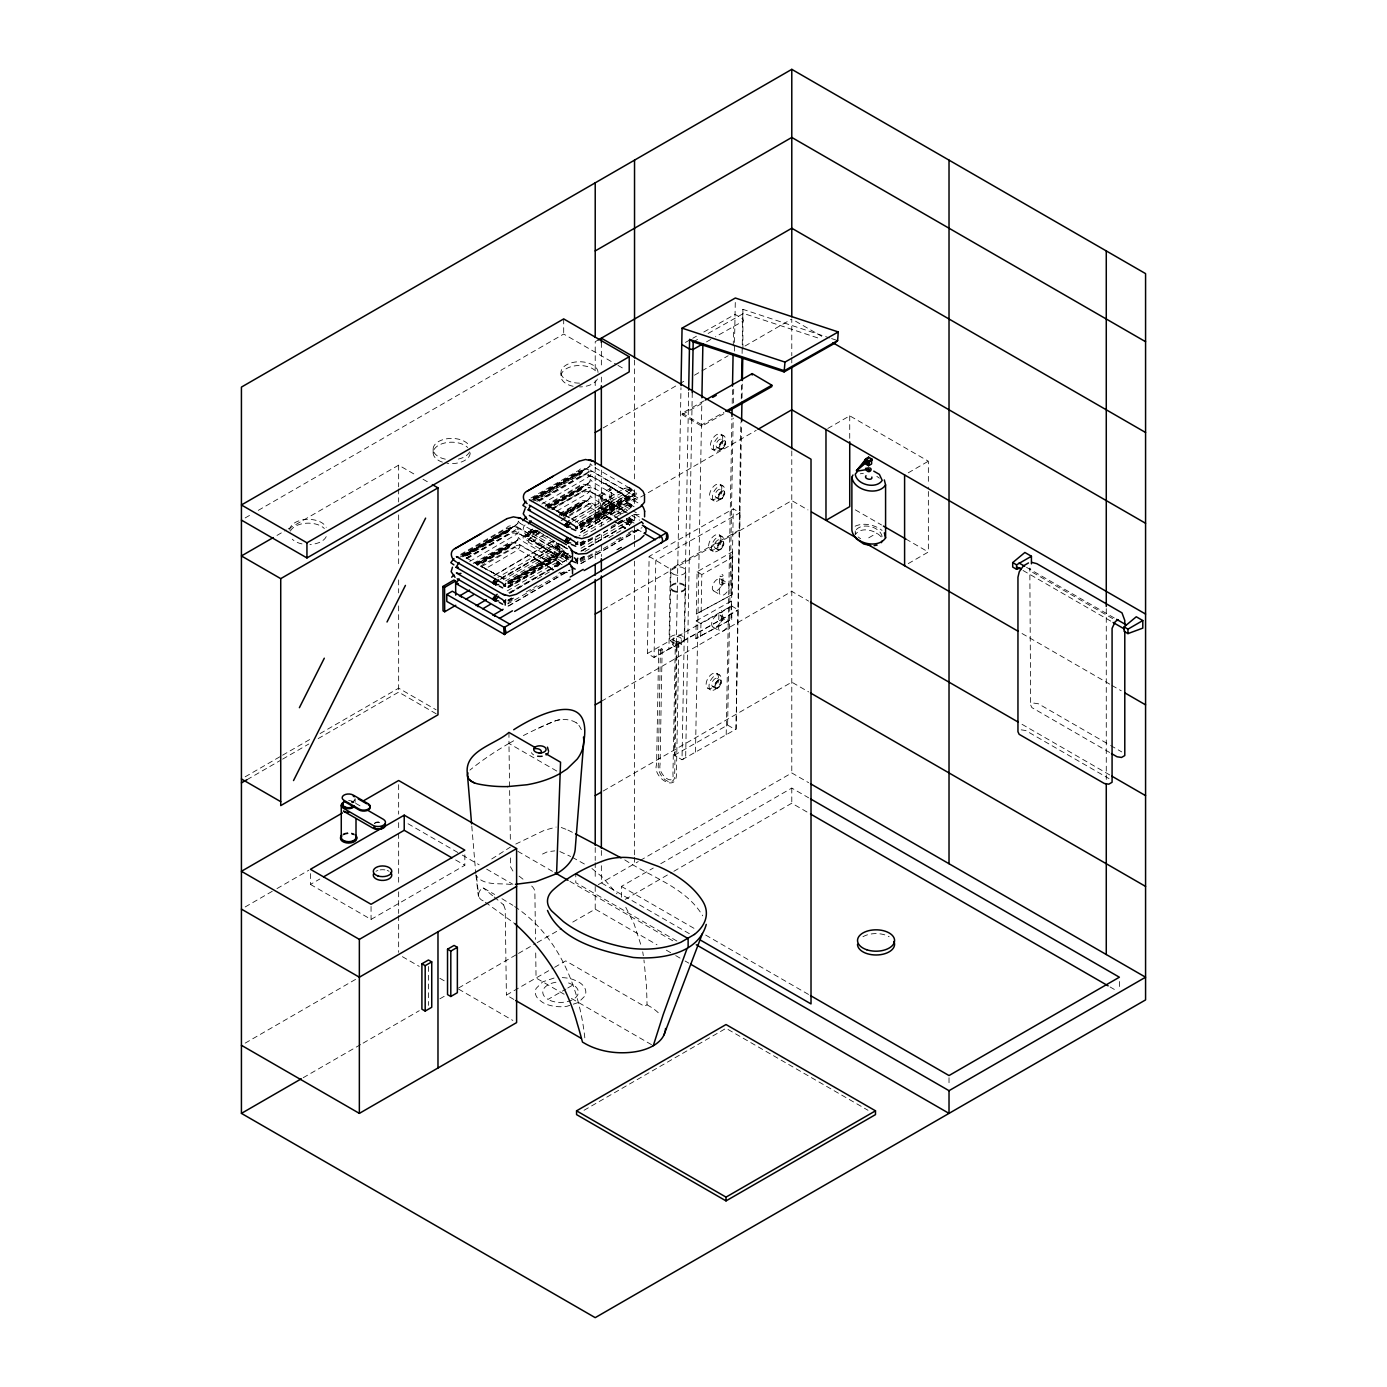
<?xml version="1.0" encoding="UTF-8"?>
<svg xmlns="http://www.w3.org/2000/svg" width="1387" height="1387" viewBox="0 0 1387 1387"><rect width="100%" height="100%" fill="white"/><g stroke="black" fill="none" stroke-linecap="round" stroke-linejoin="round"><path stroke-width="0.75" stroke-dasharray="5 3.75" d="M739.947 512.757L739.791 529.765L670.354 569.034L668.915 649.116L654.04 657.438L647.382 653.502L649.133 556.43L733.29 508.838L739.947 512.757L655.808 560.365L654.04 657.438L738.335 609.847L668.915 649.116M658.669 649.22L656.588 764.48C652.063 777.067 676.596 793.26 676.423 774.189L678.763 644.626M660.403 649.255L658.322 764.514A11.755 6.848 60.5 0 0 666.297 780.552A11.755 6.848 60.5 0 0 674.689 774.189L677.029 644.608M662.136 649.272L660.056 764.549C657.629 774.934 674.689 787.279 672.955 774.171L675.296 644.574M669.696 638.991L670.927 570.941M672.868 644.556L672.972 639.026M692.269 392.573L685.663 757.683L682.005 759.729L674.342 755.204L680.982 387.736M723.91 413.725L701.787 426.225L682.144 414.626L682.179 413.205L704.284 400.704M681.208 644.66L681.312 639.13M688.645 392.261L682.005 759.729L736.029 729.198L741.56 423.885M684.571 639.164L685.802 571.115M695.875 638.523L696.205 620.891L731.382 601.004L731.868 619.087L695.875 638.523L731.868 619.087M696.326 613.956L697.089 571.773L732.267 551.87L732.319 594.52L696.326 613.956L732.319 594.52M695.494 752.135L701.839 402.091M701.787 426.225L701.822 424.803L723.927 412.303M700.712 636.702L700.938 623.717L732.111 606.084M701.146 612.152L701.822 574.599L732.995 556.967M718.795 619.608L718.934 611.58M719.437 583.459L719.593 575.414M722.263 619.642L722.402 611.615M722.922 583.494L723.06 575.466M726.199 734.763L731.92 418.631M732.197 403.461L732.509 386.141M733.238 345.935L733.584 326.552M674.342 755.204L727.62 725.072L733.186 418.111M733.446 402.993L733.723 387.857M734.382 351.102L734.503 344.617M734.538 342.468L735.283 302.089M731.053 618.619L731.382 601.004M731.504 594.052L732.267 551.87M647.382 653.502L731.538 605.911L733.29 508.838M736.029 729.198L740.831 422.636M741.265 398.867L741.542 383.731M742.097 353.477L742.895 309.336L829.565 337.925M742.028 397.913L742.34 380.575M742.912 349.004L742.895 309.336M626.577 518.599L628.311 523.835L628.9 518.374M518.391 521.165L517.698 523.402M554.592 967.311L565.723 960.879L644.435 1006.321L647.053 1004.76L646.827 996.299A371.733 242.43 67.5 0 0 646.255 983.539L643.949 959.977M559.29 548.194L559.672 546.27L520.42 523.54M508.786 592.786L551.176 568.323C557.609 566.381 559.759 557.123 551.176 562.879L515.097 542.005L518.044 539.699M559.29 564.526L559.29 563.139L562.047 564.734M568.843 559.672L567.699 557.99L570.698 554.592M629.473 487.583L628.831 490.027L624.913 493.547L575.328 522.258M631.362 490.807L631.362 489.42L637.101 493.183L632.42 498.47L580.217 528.69M631.362 506.584L631.362 505.197L634.119 506.792M580.858 551.176L624.913 525.656L628.831 522.136L629.473 519.692M631.362 522.916L631.362 521.529L634.119 523.124M483.161 900.839C476.729 898.343 477.405 890.714 483.196 887.871L494.604 894.459M881.196 536.89C875.405 530.146 860.842 526.158 855.242 534.723L855.242 530.944C861.136 521.807 880.814 526.384 882.201 537.133M517.698 539.751L518.391 537.497L521.321 540.479L559.672 562.619L558.961 565.029M589.77 466.032L590.273 463.709L592.925 466.465L631.969 489.472L630.721 491.813L628.866 489.958L631.102 491.327L625.52 495.922L577.616 523.575M589.77 481.792L590.273 479.469L592.925 482.225L631.969 505.249L630.721 507.59L628.866 505.735L623.283 510.347L579.02 535.902M589.77 498.141L590.273 495.818L592.925 498.574L621.012 514.82M529.401 538.884L528.776 541.242L523.09 537.965L523.09 536.596L532.712 529.088M515.097 525.673L462.738 555.84L515.062 525.69L551.176 546.547L556.759 544.675L559.672 547.692L558.649 549.2L556.794 547.345L551.211 551.957L503.256 579.645M568.427 553.274L565.202 557.505L567.578 559.1L565.324 557.817M534.48 541.485L533.371 540.791L547.328 549.651M622.867 510.555L625.381 511.89L627.964 510.052M614.181 521.477L625.52 528.031L622.867 526.887M610.505 507.226C607.263 517.108 616.747 512.496 610.505 507.226L578.847 525.76M558.84 565.289L556.794 563.677L559.03 565.046M509.393 530.233L509.428 528.568L506.862 531.342L462.634 556.88M509.393 546.582L509.428 544.9L506.862 547.674L476.781 565.046M527.684 534.012L527.736 535.486L535.295 530.025M581.465 488.623L581.5 486.958L578.934 489.732L547.085 508.127M581.465 504.972C582.939 500.915 566.035 516.432 563.001 515.27M558.51 565.636L557.331 566.815L519.484 544.952L515.929 545.698L517.126 545.316L480.734 565.948M525.084 524.997C520.61 529.054 525.101 535.105 529.262 537.202L568.011 559.533L565.22 557.539L567.474 558.822M508.89 530.684L511.89 527.597L507.573 532.417L464.888 557.054M580.962 473.314L581.5 471.181L578.934 473.955L534.706 499.493M508.89 547.033L511.89 543.947L508.821 547.969L479.104 565.185M528.118 533.631C520.957 541.294 530.406 528.014 534.619 528.932M580.962 489.074L583.962 485.987L580.876 490.01L549.408 508.266M580.962 505.423L583.962 502.337L580.876 506.359L563.625 516.38M559.498 554.332L559.828 552.893L507.885 582.973M628.744 509.462L631.102 507.105L628.831 505.787L629.473 503.36M629.403 525.205L631.102 523.436L628.866 522.067C631.362 526.557 633.772 519.848 629.143 519.553L631.744 521.009L627.184 521.72L581.032 548.281M508.231 531.29L509.289 530.51M581.361 488.9L548.819 507.919M509.289 546.842L478.532 564.838M527.719 533.822L528.69 533.093M580.303 506.012L581.361 505.232M508.526 587.03L507.798 587.533L563.018 555.996M508.526 603.362L507.798 603.865L563.711 572.155M491.726 858.969L510.451 847.058M580.39 473.747L531.741 501.886M579.055 474.701L583.962 470.228L579.627 475.03L535.174 500.707M506.706 530.458L507.763 530.441L463.327 556.17M508.318 531.117L464.298 556.724M578.778 488.848L579.835 488.831L547.709 507.451M580.39 489.507L547.657 508.457M528.603 533.267L529.869 532.348M508.318 547.466L477.353 565.376M580.39 505.856L563.053 516.051M572.259 521.321L627.184 489.611L631.744 488.9L629.126 487.426M579.333 524.355L631.518 494.275L634.674 494.136L631.952 494.518L579.177 524.98M579.263 525.257L631.12 495.35L632.732 495.488L580.165 525.448M497.916 577.391L499.58 576.333L462.582 555.944M501.019 578.171L555.112 546.981L559.672 546.27L557.505 545.23M507.694 581.985L559.88 551.905L562.619 551.506L559.446 551.645L507.85 581.344M508.093 583.355L558.892 554.089L508.093 582.835M559.117 554.627L507.902 584.551M558.094 555.58L562.134 551.853L558.528 555.823L507.781 585.089M558.701 573.212L560.348 572.19M632.42 530.58L625.364 534.741M569.849 517.906L535.607 498.141L533.856 499.129M587.134 468.321L535.538 498.106M531.758 531.88L534.827 530.649M587.134 500.43L561.406 515.357L589.804 498.384M598.803 495.176L600.467 496.147L600.623 520.489L598.941 519.518L598.803 495.176L609.881 488.692L611.563 489.663L611.702 513.988L581.448 531.55M600.467 496.147L611.563 489.663M620.006 519.466L603.224 509.861L603.172 502.892L608.737 499.632L627.392 510.312M609.968 504.469L602.322 508.942L602.235 493.165M603.224 509.861L608.789 506.602L608.737 499.632M495.055 574.825L552.772 541.034M493.876 575.848L553.465 540.965M579.541 525.69L611.199 507.157M598.941 519.518L610.02 513.034L609.881 488.692M501.366 578.448L559.1 544.64M500.204 579.471L559.793 544.571M580.269 532.573L611.927 514.04M508.041 586.649L567.63 551.766M580.668 544.12L586.25 540.861M508.734 586.58L568.323 551.697M581.361 544.051L592.526 537.515M611.147 526.609L622.312 520.073M510.641 592.457L570.23 557.557M581.396 551.02L627.947 523.749M509.462 593.48L570.924 557.487M582.089 550.951L628.64 523.679M507.989 606.119L569.45 570.126M580.616 563.59L642.06 527.597M508.682 606.05L570.144 570.057M581.309 563.521L640.898 528.62M616.73 549.755L624.185 545.386M617.423 549.685L624.878 545.316M476.435 564.422L517.802 540.115M512.67 527.077L463.466 555.476M515.201 542.109L476.695 564.232M538.243 500.586L578.778 477.18M245.17 517.94L250.787 514.698M258.277 510.364L563.694 334.042L616.105 364.296M598.282 339.936L595.214 341.705L595.214 371.976M276.984 535.417L286.346 530.007M288.219 528.932L398.658 465.165L415.511 474.891M603.206 427.889L677.584 384.945M679.457 383.852L686.946 379.535M694.436 375.218L700.054 371.976M701.926 370.884L728.123 355.765M744.975 346.039L791.786 319.01L791.786 355.765M530.926 498.002L579.177 470.141C581.656 465.425 595.474 472.135 588.001 471.979L592.197 471.511L638.453 498.228C640.413 498.783 634.5 497.465 632.264 499.823L580.668 529.591L624.913 504.053L629.438 503.342M532.833 497.846L579.038 471.181L583.025 470.124M533.423 498.193L579.61 471.511M529.99 500.967L581.742 471.753L579.714 471.649M534.81 498.453L589.804 466.275M533.631 499.805L579.246 472.724M538.069 500.742L589.198 471.597M539.075 501.331L586.978 473.678L628.692 498.02L622.867 494.778M541.745 504.07L587.637 477.475L591.555 473.955L592.197 471.511M460.64 554.349L507.105 527.528C509.584 522.795 523.402 529.505 515.929 529.366L520.125 528.898L568.341 556.95L566.035 555.702M545.23 505.527L579.177 485.918C581.656 481.185 595.474 487.895 588.001 487.756L592.422 487.86L587.637 493.252L556.482 511.318M460.779 555.233L506.966 528.568L510.971 527.511M545.282 506.446L579.038 486.958L583.025 485.901M462.651 554.956L511.144 527.667M547.085 506.203L583.216 486.057M459.686 557.331L509.67 529.14L506.844 529.453M547.674 506.532L581.742 487.53L578.916 487.843M547.119 507.122L587.169 484.063L548.767 506.272M548.506 506.463L587.204 484.132L631.345 509.879M464.974 556.187L507.434 531.672M465.997 558.129L517.126 528.967M550.951 509.064L589.198 487.357M466.691 558.181L507.226 534.793L514.161 532.955L521.252 534.983L566.815 561.302M553.5 508.075L579.298 493.183L586.996 491.379L593.324 493.373L629.837 514.456M467.003 558.718L514.906 531.048L556.62 555.407L553.309 553.361L559.03 548.715L556.759 547.397L557.401 546.374L559.672 547.692M551.974 509.653L586.978 489.438L625.45 511.786M469.673 561.44L515.565 534.862L519.484 531.325L520.125 528.898M473.158 563.469L507.105 543.86C509.514 539.283 521.009 545.334 517.212 545.368M559.516 513.606L582.315 500.811L584.603 500.447L590.914 504.001L588.001 504.088C603.882 501.782 568.93 521.269 571.219 519.154M474.978 563.365L506.966 544.9L510.971 543.843M559.498 514.577L580.217 502.683L583.615 502.579L579.61 503.62L559.464 515.392M475.568 563.694L507.538 545.23L509.67 545.472L477.371 563.469M529.418 532.747L534.723 529.695M561.804 514.716L581.742 503.862L578.916 504.174M476.66 564.214L512.67 543.409M534.81 530.562L529.123 533.839L535.399 530.909M561.198 515.34L584.742 501.799M477.388 564.388L507.174 546.443M563.538 514.664L579.246 504.833M536.474 530.58C518.963 539.526 529.505 535.729 537.046 530.926M563.59 515.6L579.506 506.411M538.156 530.423L525.378 536.873M536.96 531.793L528.586 536.544L524.945 536.682M539.907 531.793L529.817 538.416L530.406 537.757L528.152 542.005L565.584 563.607M562.012 519.033L589.198 503.706M481.74 566.537L514.906 547.397L553.448 569.641L536.856 579.211M535.382 535.573L540.913 532.383M561.18 520.68L586.978 505.787L612.361 520.437M488.103 567.144L515.565 551.194L519.484 547.674L520.125 545.23M543.583 535.105L532.712 541.294L528.152 542.005M578.31 523.419L625.242 496.303L623.11 494.674M580.095 526.297L632.316 495.766L580.529 526.54M579.957 527.181L630.166 498.193L634.206 494.465L630.6 498.453L580.39 527.424M595.214 523.28L756.21 430.334M550.795 552.165L536.596 542.75L553.448 553.309L505.544 580.962M583.129 536.162L598.161 527.719M599.721 526.592L625.45 511.716M508.023 583.667L560.66 552.858L559.048 552.737L507.989 582.124M579.957 542.941L583.546 540.878M580.39 543.201L583.979 541.121M508.145 586.077L561.874 554.696L565.029 550.57L559.498 547.38M580.217 544.467L589.25 539.248M618.134 522.57L621.74 520.489L629.317 524.806M580.668 545.368L633.963 514.716M584.985 551.437L592.353 547.172M608.928 537.601L625.52 528.031M508.023 599.999L511.595 597.953M580.095 558.389L583.667 556.343M512.028 598.196L508.093 600.45M580.529 558.649L584.1 556.586M507.902 600.9L513.277 597.797M579.957 559.29L585.349 556.187M513.71 598.04L507.781 601.438M580.39 559.533L585.782 556.43M508.145 602.409L515.375 598.23M526.21 591.989L537.029 585.73M580.217 560.799L596.462 551.419M616.331 539.942L623.561 535.781M580.668 561.7L632.264 531.914C635.333 529.487 640.655 530.909 638.453 530.337M827.796 428.479L849.728 415.823L928.354 461.212L928.354 484.999M245.17 776.807L280.729 756.279M282.601 755.187L312.56 737.901M320.05 733.584L398.658 688.177L436.107 709.797M247.042 779.667L280.729 760.215M282.601 759.14L308.816 744.004M318.178 738.595L398.658 692.13L437.98 714.825M603.206 609.465L791.786 500.586L807.98 509.931M908.242 472.828L928.354 461.212M868.73 537.827L876.844 533.128M245.17 906.959L275.111 889.656M276.984 888.582L308.816 870.204M601.351 701.302L791.786 591.365L808.621 601.091M310.445 873.619L310.445 884.421L319.825 879.011M908.242 563.607L928.354 552.009L928.354 487.166M310.445 884.421L371.057 919.425L464.836 865.28L464.836 852.312M603.206 791.023L791.786 682.161L808.621 691.888M245.17 1043.128L355.609 979.361M598.282 884.646L638.28 861.57M640.153 860.477L791.786 772.94L808.621 782.667M621.428 897.233L621.428 886.414L653.26 868.054M660.732 863.72L791.786 788.076L808.621 797.802M303.198 1077.716L361.227 1044.22M363.099 1043.128L419.255 1010.707M439.852 998.831L445.47 995.589M458.56 988.012L516.605 954.516M518.478 953.424L535.313 943.697M537.185 942.623L561.527 928.579M572.762 922.095L595.214 909.126L657.005 944.79M625.173 899.4L671.967 872.371M673.839 871.296L791.786 803.212L808.621 812.938M513.883 999.455L506.394 995.086L552.737 968.369M1109.635 752.482L1031.859 707.578L1030.662 704.995L1033.939 703.105L1038.412 703.798L1108.768 744.42M555.962 982.239A17.788 10.264 0 0 0 545.16 997.288L547.986 999.42L565.948 989.052M567.751 988.012L573.126 984.891A17.788 10.264 0 0 1 573.126 999.42A17.788 10.264 0 0 1 547.986 999.42M584.031 1110.293L726.025 1028.322L868.019 1110.293M571.652 518.946L624.913 488.293L629.438 487.565M580.598 525.708L630.53 496.459M552.841 545.663L499.597 576.42M581.032 531.949L627.184 505.371L631.744 504.66L629.126 503.204M508.457 587.551L552.841 562.012M580.529 545.941L624.913 520.402L629.438 519.674M507.174 590.914L555.112 563.33L559.672 562.619L557.366 561.284M536.838 501.383L553.274 491.969M534.654 530.753L532.088 531.602M685.438 342.433L690.951 339.312M692.789 338.272L696.465 336.191M703.816 332.03L735.058 314.364L742.721 318.889L743.415 320.986L715.519 336.764M693.188 341.913L700.66 337.7M708.116 333.469L743.553 313.427L820.341 338.757M706.503 341.878L713.716 337.787M682.144 414.626L704.267 402.126M515.773 844.076L544.276 830.328L556.135 827.051M578.916 472.065L583.216 470.28M506.844 545.784L511.144 543.999M624.913 488.293L623.231 489.16L587.273 468.39L590.203 466.015M623.231 504.937L624.913 504.053M623.231 521.269L624.913 520.402M570.82 556.933L565.463 558.094M579.038 477.024L585.487 475.256L592.596 476.677L639.598 503.828M632.351 499.771L635.09 498.627M533.856 498.956L535.434 498.158M632.351 515.548L633.218 515.132M560.279 557.158L564.006 555.719M632.351 531.88L636.096 530.406M560.279 573.49L564.024 572.016M550.795 568.497L553.188 570.022M499.736 576.264L505.544 579.506L499.944 576.16M542.525 854.063L547.328 851.809L554.748 850.872M855.138 526.193C863.876 522.24 874.625 524.737 882.045 530.406M634.084 514.716L639.355 514.438L633.113 510.901M636.096 492.853L632.351 494.327L636.044 492.697M564.024 550.24L560.279 551.714L563.972 550.067M554.02 978.06L542.698 981.84L536.162 988.376A25.261 14.581 0 0 0 538.676 999.455L542.698 1002.472A25.261 14.581 0 0 0 567.092 1006.251L578.414 1002.472L584.967 995.935A25.261 14.581 0 0 0 578.414 981.84L573.195 979.534A25.261 14.581 0 0 0 562.203 977.61M559.932 719.749L558.146 720.061A16.488 9.518 0 0 0 554.263 721.257A365.11 210.807 0 0 0 538.468 728.175A364.781 210.599 0 0 0 523.367 735.578M860.321 473.799L863.373 473.296M574.305 520.212L577.616 522.119L571.773 518.894L573.923 520.264M635.09 514.386L642.302 518.859M531.897 531.568L528.447 531.36L570.941 555.823M563.85 555.84L567.283 556.048L566.381 555.598M563.85 572.172L567.283 572.398L566.381 571.947M511.283 884.525C500.013 882.791 482.971 886.362 475.966 875.041M559.863 851.549L570.612 856.472M1021.231 729.839L1025.704 730.533L1109.028 778.627M590.55 476.018L588.799 475.602L589.804 475.845M561.25 827.484L567.907 830.05M590.047 481.74L587.238 484.028L589.804 482.035M590.047 498.072L587.273 500.499L629.559 525.188M517.975 523.35L515.166 525.638L517.732 523.645M591.85 476.382L590.949 476.14L592.596 476.677M831.593 338.584L837.627 340.578M573.126 984.891L569.45 983.262A17.788 10.264 0 0 0 565.168 982.239M590.949 492.229L592.613 492.992M518.894 533.839L520.541 534.602M608.616 485.346L623.352 494.622L608.668 485.381M608.616 501.123L623.352 510.381L608.668 501.14M608.616 517.455L611.944 519.536M567.924 830.067L573.594 832.928M572.363 857.357L586.562 865.211M557.262 548.957L558.545 549.616M568.081 554.731L571.6 556.534M557.921 511.716L559.273 512.41M485.849 569.086L487.201 569.78M555.546 548.09L569.814 555.598M555.58 548.125L571.132 556.343M568.757 517.524L556.17 510.832M566.971 548.68L556.17 542.941M484.15 568.237L496.685 574.894M553.708 546.825L567.63 554.28M554.349 509.601L567.699 516.779M556.256 542.733L567.699 548.888M482.277 566.988L495.627 574.166M565.705 556.222L568.011 557.47L565.74 556.152M624.774 859.888C651.144 877.26 685.75 887.229 702.706 915.819M603.172 502.892L621.827 513.571M629.282 517.836L636.737 522.119M608.789 506.602L621.844 514.074M629.299 518.339L634.882 521.547M636.789 529.071L642.372 532.279M558.215 561.822L557.054 561.146L558.649 562.255M795.514 321.177L821.728 336.295M1026.536 567.335L1114.749 618.255M1112.721 618.619L1031.252 571.583L1029.813 567.959L1030.662 704.995M1023.017 570.473L1111.23 621.393M617.978 365.388L625.468 369.705M855.346 509.861L881.543 524.98M905.884 539.04L928.354 552.009M1022.028 633.512L1110.016 684.311M1111.889 685.403L1121.251 690.795M1110.623 745.495L1121.736 751.91M629.681 488.155L631.969 489.472L629.681 488.12M1022.028 724.309L1110.016 775.108M631.57 515.461L639.598 520.177M629.577 520.68L630.721 521.339L629.577 520.662M629.473 521.096L631.744 522.414L629.473 521.061M610.02 513.034L611.702 513.988M538.85 531.845L551.315 539.04M560.227 544.189L567.352 548.298M535.677 530.285L566.26 547.934M557.505 545.958L558.649 546.617L557.522 545.941M557.071 546.894L558.215 547.536L557.089 546.859M423 479.208L430.49 483.543M557.609 561.874L559.897 563.191L557.505 561.579M557.505 562.29L558.649 562.949L557.522 562.272M557.401 562.706L559.672 564.024L557.418 562.654M557.071 563.226L558.215 563.885L557.089 563.191M1110.016 986.937L1115.633 990.179M508.96 732.423L508.96 743.449L556.88 771.103M621.428 886.414L694.436 928.579M705.671 935.063L808.621 994.496M689.339 933.676L601.351 882.878L601.351 861.258M676.891 941.027L575.778 882.652L575.778 873.706M517.836 851.323L556.586 873.706M569.901 881.386L673.909 941.444M666.349 950.182L673.839 954.516M675.712 955.591L683.202 959.908M685.074 961L688.819 963.15M408.021 823.739L460.432 853.993M462.304 855.085L479.156 864.812M486.646 869.129L512.861 884.265M455.647 859.975L464.836 865.28M355.696 803.333L361.227 806.523M501.973 898.707L512.895 905.33M564.145 994.236L536.058 978.008L535.677 950.095M571.409 998.415L653.294 1045.694M402.403 956.666L419.255 966.392M439.852 978.286L445.47 981.528M458.56 989.087L512.861 1020.433M647.053 1004.812L651.04 1007.153A57.248 33.045 0 0 1 660.039 1014.608M721.015 434.218A8.686 4.959 -59.4 0 1 718.05 447.637A8.686 4.959 -59.4 0 1 710.681 443.216A8.686 4.959 -59.4 0 1 721.015 434.218L723.875 435.917A8.686 4.959 -59.4 0 1 720.911 449.336A8.686 4.959 -59.4 0 1 713.542 444.915A8.686 4.959 -59.4 0 1 723.875 435.917M682.179 413.205L701.822 424.803M721.899 439.263A4.802 2.739 -59.4 0 1 720.252 446.666A4.802 2.739 -59.4 0 1 716.177 444.221A4.802 2.739 -59.4 0 1 721.899 439.263L724.76 440.945A4.802 2.739 -59.4 0 1 723.112 448.365A4.802 2.739 -59.4 0 1 719.055 445.92A4.802 2.739 -59.4 0 1 724.76 440.945M716.992 447.516L719.853 449.197M712.138 449.163L715.016 450.862M720.113 484.306A8.686 4.959 -59.4 0 1 717.131 497.725A8.686 4.959 -59.4 0 1 709.78 493.304A8.686 4.959 -59.4 0 1 720.113 484.306L722.974 486.005A8.686 4.959 -59.4 0 1 720.009 499.424A8.686 4.959 -59.4 0 1 712.641 494.986A8.686 4.959 -59.4 0 1 722.974 486.005M720.98 489.351A4.802 2.739 -59.4 0 1 719.35 496.754A4.802 2.739 -59.4 0 1 715.276 494.309A4.802 2.739 -59.4 0 1 720.98 489.351L723.858 491.033A4.802 2.739 -59.4 0 1 722.211 498.453A4.802 2.739 -59.4 0 1 718.137 496.009A4.802 2.739 -59.4 0 1 723.858 491.033M716.091 497.604L718.951 499.285M711.236 499.251L714.097 500.932M719.194 534.862A8.686 4.959 -59.4 0 1 716.229 548.281A8.686 4.959 -59.4 0 1 708.861 543.86A8.686 4.959 -59.4 0 1 719.194 534.862L722.055 536.561A8.686 4.959 -59.4 0 1 719.09 549.98A8.686 4.959 -59.4 0 1 711.722 545.559A8.686 4.959 -59.4 0 1 722.055 536.561M720.078 539.907A4.802 2.739 -59.4 0 1 718.431 547.31A4.802 2.739 -59.4 0 1 714.357 544.866A4.802 2.739 -59.4 0 1 720.078 539.907L722.939 541.589A4.802 2.739 -59.4 0 1 721.292 549.009A4.802 2.739 -59.4 0 1 717.235 546.565A4.802 2.739 -59.4 0 1 722.939 541.589M629.577 487.86L630.721 488.536M715.172 548.16L718.033 549.841M710.317 549.807L713.195 551.506M630.721 504.296L629.577 503.62L631.969 505.249L629.681 503.897M630.721 520.645L629.577 519.969L631.969 521.581L629.681 520.229M720.737 578.968A6.952 3.97 -59.4 0 1 718.362 589.7A6.952 3.97 -59.4 0 1 712.467 586.164A6.952 3.97 -59.4 0 1 720.737 578.968L727.707 583.077A6.952 3.97 -59.4 0 1 725.332 593.809A6.952 3.97 -59.4 0 1 719.437 590.273A6.952 3.97 -59.4 0 1 727.707 583.077M713.646 590.914L720.599 595.023M649.133 556.43L670.354 569.034M731.538 605.911L738.196 609.829M720.096 615.117A6.952 3.97 -59.4 0 1 717.72 625.849A6.952 3.97 -59.4 0 1 711.826 622.312A6.952 3.97 -59.4 0 1 720.096 615.117L727.048 619.226A6.952 3.97 -59.4 0 1 724.673 629.958A6.952 3.97 -59.4 0 1 718.778 626.421A6.952 3.97 -59.4 0 1 727.048 619.226M712.987 627.08L719.957 631.189M716.68 673.319A8.686 4.959 -59.4 0 1 713.716 686.721A8.686 4.959 -59.4 0 1 706.347 682.3A8.686 4.959 -59.4 0 1 716.68 673.319L719.558 675.001A8.686 4.959 -59.4 0 1 716.594 688.42A8.686 4.959 -59.4 0 1 709.225 683.999A8.686 4.959 -59.4 0 1 719.558 675.001M717.564 678.347A4.802 2.739 -59.4 0 1 715.935 685.75A4.802 2.739 -59.4 0 1 711.86 683.323A4.802 2.739 -59.4 0 1 717.564 678.347L720.425 680.046A4.802 2.739 -59.4 0 1 718.795 687.449A4.802 2.739 -59.4 0 1 714.721 685.005A4.802 2.739 -59.4 0 1 720.425 680.046M712.675 686.6L715.536 688.299M707.821 688.247L710.681 689.946M727.62 725.072L735.283 729.597M697.089 571.773L701.822 574.599M696.205 620.891L700.938 623.717M606.448 484.271L619.4 492.281M606.448 500.031L619.4 508.041M606.448 516.38L611.303 519.379M534.376 557.99L547.328 566M625.242 512.08L623.11 510.433M608.668 517.49L612.326 519.778M614.146 520.94L623.352 526.731L620.145 524.667M625.242 528.412L623.11 526.783M553.188 553.69L551.038 552.043M610.107 486.334L611.268 487.08M610.107 502.111L611.268 502.84M610.107 518.443L611.268 519.189M538.035 543.721L539.196 544.45M551.038 568.375L553.188 569.762M538.035 560.053L539.196 560.799M485.329 902.243L514.993 923.777M514.664 906.509C559.152 936.173 580.061 989.018 585.106 1040.527M876.844 476.382L879.393 478.168M858.068 536.942L860.599 538.728M576.177 722.714L577.321 723.563M520.212 523.384L518.634 521.789M519.067 876.099L525.378 881.074M492.61 895.742L483.196 887.871M494.171 896.973L503.637 904.913M531.672 886.05L531.758 886.12A5.444 3.138 60 0 1 534.879 892.205L535.521 939.38M591.92 868.505L602.27 877.017L616.972 893.869M512.913 871.036L510.572 866.962L510.52 857.01M503.654 904.931L505.215 909.352L506.394 995.086M625.762 907.254L634.05 923.742L641.175 945.778M642.736 951.846L643.308 955.712M475.932 874.937L478.238 895.343M476.539 876.393L478.758 896.765M471.771 826.028L475.793 873.533M855.242 530.944L855.294 532.92M513.693 740.779A364.781 210.599 0 0 0 508.96 743.449L510.364 840.591M1119.378 981.528L1119.378 990.179M1106.271 608.668L1106.271 779.425M949.02 1077.716L949.02 1086.368M849.728 415.823L849.728 439.61M791.786 357.915L791.786 364.4M791.786 450.862L791.786 772.94M791.786 788.076L791.786 803.212M634.535 360.083L634.535 481.133M634.535 489.767L634.535 507.07M634.535 515.721L634.535 524.355M634.535 526.523L634.535 539.491M634.535 541.658L634.535 548.142M634.535 561.111L634.535 855.085M634.535 857.235L634.535 863.72M601.351 342.485L601.351 368.422M601.351 377.073L601.351 385.725M601.351 470.02L601.351 526.228M601.351 534.862L601.351 543.513M601.351 545.68L601.351 556.482M601.351 850.456L601.351 859.108M595.214 380.61L595.214 389.262M595.214 467.072L595.214 529.765M595.214 538.416L595.214 544.9M595.214 553.534L595.214 562.186M595.214 847.509L595.214 860.477M595.214 862.645L595.214 879.93M595.214 886.414L595.214 909.126M563.694 318.906L563.694 334.042M598.022 372.444A18.534 10.697 0 0 0 579.489 361.747A18.534 10.697 0 0 0 560.972 372.444L560.972 376.224M433.143 449.111L433.143 452.89M428.462 966.479L428.462 1005.384M398.658 465.165L398.658 486.82M398.658 488.987L398.658 501.973M398.658 514.958L398.658 566.936M398.658 579.922L398.658 592.908M398.658 605.911L398.658 692.13M398.658 784.713L398.658 814.134M398.658 822.647L398.658 831.298M398.658 833.466L398.658 883.172M398.658 891.824L398.658 913.444M398.658 915.593L398.658 952.349M371.057 906.439L371.057 919.425M355.107 798.652L355.107 802.449M862.939 936.728A18.534 10.697 0 0 1 889.154 936.728M375.981 871.296A9.258 5.357 0 0 1 377.905 870.447M380.142 869.909A9.258 5.357 0 0 1 384.927 869.909M387.164 870.447A9.258 5.357 0 0 1 389.088 871.296M289.796 530.077A18.534 10.697 0 0 1 305.903 519.466A18.534 10.697 0 0 1 326.222 527.303M326.222 536.63A18.534 10.697 0 0 1 309.942 544.519M301.985 543.912A18.534 10.697 0 0 1 292.276 539.214M290.42 531.1A18.534 10.697 0 0 1 305.903 523.246A18.534 10.697 0 0 1 324.367 528.516M579.489 383.141A18.534 10.697 0 0 1 560.972 372.444M597.398 378.998A18.534 10.697 0 0 1 579.489 386.921M573.16 386.279A18.534 10.697 0 0 1 566.971 368.335A18.534 10.697 0 0 1 597.398 373.45M469.569 451.885A18.534 10.697 0 0 1 456.462 459.444M445.331 459.166A18.534 10.697 0 0 1 439.142 441.222A18.534 10.697 0 0 1 469.569 446.337M470.193 452.89A18.534 10.697 0 0 1 446.874 463.223M442.401 462.148A18.534 10.697 0 0 1 438.569 445.331A18.534 10.697 0 0 1 467.714 447.533M354.899 799.623A6.467 3.728 0 0 1 351.882 801.894M342.901 835.061A8.114 4.681 0 0 1 354.378 835.061M343.439 834.419A7.368 4.248 0 0 1 353.841 834.419M342.901 834.124A8.114 4.681 0 0 1 354.378 834.124M352.315 801.599A7.368 4.248 0 0 1 353.841 802.275M374.369 823.618A3.884 2.237 0 0 1 377.611 821.971A3.884 2.237 0 0 1 381.494 823.063M374.854 823.254A4.629 2.67 0 0 1 381.408 823.254M351.552 802.362A5.825 3.363 0 0 1 352.766 802.9M348.64 800.594A6.467 3.728 0 0 1 354.24 802.466M351.552 801.426A5.825 3.363 0 0 1 353.685 802.657M533.683 754.892A8.755 5.063 0 0 1 531.429 752.638M508.96 743.449A364.746 210.581 0 0 0 474.423 766.508L470.522 769.594A16.453 9.501 0 0 0 469.916 770.132M538.468 728.175A364.642 210.529 0 0 1 554.263 721.257A16.349 9.432 0 0 1 579.246 725.817A79.18 45.719 0 0 1 582.037 731.4M534.498 557.782L533.371 557.123L534.48 557.834M606.57 484.063L605.443 483.422L606.552 484.115M606.57 499.84L605.443 499.181L606.57 499.84M606.57 516.172L605.443 515.513L606.552 516.224M580.598 524.199L579.159 525.205L580.598 524.199M505.007 870.204L505.007 870.204M551.211 568.306L536.596 559.1L551.211 568.306M553.396 546.911L552.182 546.27L553.309 546.929M554.054 509.636L552.824 508.994L554.054 509.636M554.054 541.745L552.824 541.103L554.054 541.745M481.982 567.023L480.752 566.381L481.896 567.04M567.699 557.99L565.411 556.69L567.699 557.99M567.578 558.406L565.289 557.141L567.578 558.406M630.721 489.23L629.577 488.571L630.721 489.23M631.744 490.305L629.473 488.987L631.744 490.305M630.287 490.166L629.143 489.507L630.287 490.166M630.721 505.007L629.577 504.348L630.721 505.007M631.744 506.082L629.473 504.764L631.744 506.082M630.287 505.926L629.143 505.284L630.287 505.926M630.287 522.275L629.143 521.616L630.287 522.275M559.897 546.859L557.609 545.542L559.897 546.859M718.709 687.085A4.265 2.445 -59.4 0 0 720.165 680.497A4.265 2.445 -59.4 0 0 715.085 684.918A4.265 2.445 -59.4 0 0 718.709 687.085M723.026 448.001A4.265 2.445 -59.4 0 0 724.482 441.413A4.265 2.445 -59.4 0 0 719.42 445.816A4.265 2.445 -59.4 0 0 723.026 448.001M721.205 548.645A4.265 2.445 -59.4 0 0 722.662 542.057A4.265 2.445 -59.4 0 0 717.599 546.461A4.265 2.445 -59.4 0 0 721.205 548.645M674.082 646.273A4.161 2.41 1 0 0 681.069 645.267A4.161 2.41 1 0 0 675.954 642.268A4.161 2.41 1 0 0 674.082 646.273M674.186 640.742A4.161 2.41 1 0 0 681.156 639.754A4.161 2.41 1 0 0 676.058 636.737A4.161 2.41 1 0 0 674.186 640.742M671.88 642.042A7.438 4.3 1 0 0 684.311 640.274A7.438 4.3 1 0 0 675.209 634.899A7.438 4.3 1 0 0 671.88 642.042M673.111 574.01A7.438 4.3 1 0 0 685.542 572.224A7.438 4.3 1 0 0 676.44 566.867A7.438 4.3 1 0 0 673.111 574.01M672.799 591.018A7.438 4.3 1 0 0 685.23 589.25A7.438 4.3 1 0 0 676.145 583.875A7.438 4.3 1 0 0 672.799 591.018M672.816 590.168A7.438 4.3 1 0 0 685.247 588.4A7.438 4.3 1 0 0 676.145 583.025A7.438 4.3 1 0 0 672.816 590.168M675.798 645.302A1.734 1.006 1 0 0 678.711 644.886A1.734 1.006 1 0 0 676.579 643.62A1.734 1.006 1 0 0 675.798 645.302M659.172 649.948A1.734 1.006 1 0 0 662.084 649.532A1.734 1.006 1 0 0 659.952 648.266A1.734 1.006 1 0 0 659.172 649.948M722.124 498.089A4.265 2.445 -59.4 0 0 723.581 491.501A4.265 2.445 -59.4 0 0 718.501 495.905A4.265 2.445 -59.4 0 0 722.124 498.089M719.298 620.318A1.734 1.006 1 0 0 722.211 619.902A1.734 1.006 1 0 0 720.078 618.654A1.734 1.006 1 0 0 719.298 620.318M719.437 612.291A1.734 1.006 1 0 0 722.35 611.875A1.734 1.006 1 0 0 720.217 610.627A1.734 1.006 1 0 0 719.437 612.291M719.957 584.17A1.734 1.006 1 0 0 722.852 583.754A1.734 1.006 1 0 0 720.737 582.488A1.734 1.006 1 0 0 719.957 584.17M720.096 576.142A1.734 1.006 1 0 0 723.008 575.726A1.734 1.006 1 0 0 720.876 574.461A1.734 1.006 1 0 0 720.096 576.142"/><path stroke-width="1.5" d="M681.017 385.569L682.057 328.147L735.353 298.014L838.268 331.944L837.627 340.578L834.489 343.421L784.123 371.907L693.188 341.913L689.599 339.468L688.68 390.094M692.269 392.573L693.188 341.913M701.909 397.774L702.88 343.924L693.049 349.472L689.426 349.021L681.763 344.496M731.955 416.464L732.111 407.795M732.509 386.141L733.082 354.569M741.629 379.414L742.01 357.794M741.594 421.717L741.941 402.23M742.34 380.575L742.756 357.621M752.17 375.027L752.187 373.606L771.831 385.205L771.813 386.626L727.586 411.644M515.479 884.334L535.763 881.681L556.586 873.706L560.556 762.209L545.819 753.696M838.268 331.944L784.973 362.094L784.123 371.907M576.541 528.222L577.425 527.545M529.349 515.461L574.409 541.485L577.339 544.363L577.425 543.323M644.591 516.848L644.591 511.214C645.042 513.086 643.793 505.943 641.331 505.215M505.353 584.933L505.267 586.06L504.279 585.522M505.353 601.264L505.475 602.478L502.337 599.427L456.375 572.97L458.109 573.351M572.467 553.569L571.669 549.876L568.601 546.253M572.467 569.918L572.033 566.919L569.259 563.174M577.425 559.654L577.339 560.799L574.409 557.817M644.539 496.199L644.47 502.215L640.621 506.723L588.504 536.856L581.569 538.676L574.478 536.648L528.152 509.896L530.493 505.7M659.64 537.792C661.01 532.261 664.477 542.681 661.027 542.941M706.26 924.418C698.164 954.256 659.796 959.839 633.079 957.446C602.894 951.534 560.66 941.27 547.484 910.409M522.986 520.662L526.02 516.97M503.81 601.299L504.244 602.443L505.7 599.808M570.698 542.976L567.474 542.473L570.698 538.26M575.813 527.84L576.316 528.724L577.356 526.471M575.882 559.689L576.316 560.833L577.772 558.198M653.294 1045.694L663.142 1014.747L686.912 948.951M865.384 459.34L864.084 462.53L856.455 470.748L866.494 462.304L864.985 460.588L863.876 461.507L856.455 470.748M514.993 923.777C544.571 950.216 566.763 985.047 577.217 1023.398A371.733 182.599 53.5 0 1 580.459 1034.615L582.488 1042.088L586.528 1044.394A57.248 33.045 0 0 0 601.473 1050.15A49.603 28.642 0 0 0 634.726 1051.849A40.847 23.579 0 0 0 663.94 1034.979L702.429 933.52M884.317 479.919L885.582 484.947L885.582 537.896C878.214 549.321 853.629 543.6 851.878 530.181L851.878 477.215L852.97 475.013M885.582 484.947C878.214 496.373 853.629 490.651 851.878 477.215M881.334 542.681L882.201 540.913M643.949 535.451L640.1 539.179L584.135 570.542M299.384 707.699L324.298 658.201M293.524 780.569L425.618 518.131M387.008 622L405.437 585.401M864.708 461.386L865.748 460.189A10.021 5.791 0 0 1 867.031 459.288M868.314 461.282L867.326 462.235L868.297 461.299M528.464 523.749L531.152 520.871M504.018 584.638L504.018 585.973M576.073 543.028L576.09 544.363M459.392 595.942L460.363 595.491L461.351 597.069M476.105 605.582L477.076 605.131L478.064 606.708M492.818 615.221L493.789 614.77L494.778 616.348M665.569 533.18C668.569 530.978 668.95 542.282 665.881 538.832M452.457 567.231L451.156 571.687L455.057 577.321M451.659 577.2L453.948 574.912M525.084 508.665L523.228 513.745L527.129 519.379M865.401 459.305L865.748 458.958A10.021 5.791 0 0 1 867.031 458.057L868.557 457.173L871.955 459.132L870.429 461.264A8.842 5.097 0 0 1 869.164 461.888L868.591 462.114A9.31 5.375 0 0 1 867.69 462.391L865.193 463.154L864.084 461.386M453.948 558.58L450.81 562.671L453.878 564.873M526.02 501.192L522.882 505.284L525.933 507.486M459.08 562.481L456.08 567.283L502.423 594.035L509.497 596.063L516.432 594.225L568.549 564.11L572.398 559.585L572.519 552.824M459.08 578.812L456.08 583.615L502.423 610.367M495.679 579.159L493.997 580.91L496.269 582.228L498.627 579.87M570.698 522.483L567.474 526.713L570.698 527.199M505.7 583.459L504.244 586.094M498.627 596.202L495.402 600.432L498.627 600.918M567.751 537.549L566.069 539.3L568.341 540.618L566.035 539.37L565.202 541.155L568.011 543.201L529.262 520.871M577.772 541.849L576.246 544.311M1020.277 567.924L1016.567 569.294L1012.701 567.058L1012.701 562.602L1024.872 552.477L1031.425 556.256L1031.425 563.815M1124.094 626.907L1136.265 616.782L1142.801 620.561L1142.801 628.12L1127.96 633.599L1124.094 631.362L1124.094 626.907L1127.96 629.143L1142.801 620.561M866.008 475.724C863.147 478.896 873.064 481.168 871.851 477.059M569.207 520.593L565.428 524.563L567.699 525.881L565.202 525.396L568.011 527.424L529.262 505.093M497.135 594.312L493.356 598.282L495.402 600.432L493.356 599.687M578.778 461.403L527.701 490.859C521.789 493.096 522.258 500.638 527.129 503.602M506.706 518.79L455.647 548.229C448.972 550.795 450.723 559.1 456.132 561.787M641.383 521.963L586.701 553.465L578.483 554.089L570.924 550.362M570.074 579.367L514.629 611.407M460.969 573.42L459.704 573.524M865.02 460.952L865.679 459.028L868.747 460.796L868.557 465.72L865.835 464.16L865.835 462.252M556.586 873.706C566.104 868.227 574.981 859.125 575.328 847.544L583.684 742.721C593.22 687.519 537.827 714.08 513.693 729.753M866.528 459.513L864.985 460.588L866.962 462.565L866.251 461.316L865.055 462.183L856.733 470.696M866.528 460.761L864.794 462.287M455.768 605.304L444.69 611.788L443.025 610.835L442.886 586.493L453.965 580.009L455.63 580.962L455.716 595.162M444.69 611.788L444.551 587.447L455.63 580.962M446.753 594.468L504.573 627.583L505.995 631.865L504.625 634.535L446.805 601.438L446.753 594.468L452.318 591.209L510.139 624.323M460.363 595.491L469.673 590.03M465.997 599.167L473.435 594.798M477.076 605.131L486.386 599.669M482.711 608.806L490.148 604.455M493.789 614.77L503.1 609.309M499.424 618.446L512.462 610.817M570.178 577.009L583.216 569.381M666.54 532.729L666.592 539.682L504.261 634.206L503.88 627.652L666.54 532.729L642.302 518.859M791.786 69.35L241.425 387.094L241.425 1113.38L595.214 1317.65L1145.575 999.906L1145.575 273.62L791.786 69.35L791.786 316.843M595.214 250.926L791.786 137.434L1145.575 341.705M598.282 339.936L791.786 228.231L1145.575 432.484M273.239 537.584L241.425 555.944L280.729 578.639L437.98 487.86L437.98 714.825L280.729 805.604L280.729 578.639M629.213 356.736L563.694 318.906L241.425 504.972L306.943 542.802L629.213 356.736L629.213 371.872L306.943 557.938L241.425 520.108M595.214 432.484L601.351 428.947M758.082 429.259L791.786 409.789L1145.575 614.06M241.425 782.909L247.042 779.667M595.214 614.06L601.351 610.523M871.955 459.132L870.429 460.016A8.842 5.097 0 0 1 869.164 460.64L866.251 461.316L867.621 461.732M871.955 460.38L867.534 462.426M868.557 465.72L871.608 463.969L871.608 460.172M342.502 812.921L241.425 871.296L359.354 939.38L516.605 848.584L516.605 1022.6L359.354 1113.38L241.425 1045.295M363.099 801.045L398.658 780.5L516.605 848.584M404.224 815.157L310.445 869.302L371.057 904.289L464.836 850.144L404.224 815.157L404.224 830.293L323.587 876.844M595.214 704.856L601.351 701.302M595.214 795.635L601.351 792.098M1012.701 562.602L1016.567 564.838L1031.425 556.256M1028.478 562.949L1023.398 565.879L1019.289 571.704L1017.954 577.217L1017.954 731.729L1019.15 734.312L1104.329 783.482L1108.802 784.175L1112.079 782.285L1112.079 628.38L1115.321 621.497L1118.269 619.781M516.605 886.414L359.354 977.211L241.425 909.109M421.908 963.774L428.462 959.995L431.738 961.884L431.738 1007.274L425.185 1011.071L421.908 1009.181L421.908 963.774L425.185 965.664L431.738 961.884M447.533 949.211L454.086 945.431L457.363 947.321L457.363 992.711L450.81 996.49L447.533 994.6L447.533 949.211L450.81 951.101L457.363 947.321M241.425 1113.38L301.326 1078.791M576.559 1110.831L726.025 1024.542L875.492 1110.831L875.492 1114.611L726.025 1200.899L576.559 1114.611L576.559 1110.831L726.025 1197.12L875.492 1110.831M696.309 944.79L949.02 1090.685L1145.575 977.211L810.493 783.742M527.181 491.189L553.274 476.192M455.109 548.576L481.202 533.579M705.446 400.045L752.187 373.606M712.641 397.375L716.247 395.33M837.627 340.578L784.348 370.728L689.599 339.468M725.765 411.263L771.831 385.205M579.038 461.247L585.487 459.496L592.96 461.073M506.966 518.634L513.415 516.866L520.541 518.287L566.468 544.744M530.493 509.983L528.152 509.896M458.421 567.37L456.08 567.283M567.751 541.832L565.463 541.762M458.421 583.702L456.08 583.615M495.679 583.442L493.391 583.372L495.939 584.811L457.19 562.481M498.627 584.586L495.627 584.655L496.269 582.228L493.963 580.98L493.356 583.355M874.087 545.611L877.121 545.108M540.774 752.933L539.716 752.968A6.189 3.572 0 0 1 539.092 752.933M507.711 786.585L526.921 784.765A79.18 45.719 0 0 0 560.573 773.218L567.196 768.883L577.2 759.105A79.18 45.719 0 0 0 583.476 737.069M566.572 526.245L565.463 525.985M575.744 530.493L571.357 528.638M577.703 544.293L576.784 544.155M575.744 546.253L571.357 544.415M577.425 560.643L576.541 560.331M575.744 562.602L571.357 560.747M495.02 599.947L493.391 599.704L495.627 601.004M505.353 602.253L504.469 601.941M866.771 469.534L857.842 471.025L855.242 474.198C856.646 484.947 876.307 489.524 882.201 480.387L879.393 474.389L873.758 471.147M537.619 756.21L539.872 756.383A8.755 5.063 0 0 0 542.144 756.21M539.092 752.933L538.399 752.864A6.189 3.572 0 0 1 533.752 748.876A5.392 3.121 0 0 1 539.751 749.465A5.392 3.121 0 0 1 540.913 752.864M458.109 557.019L456.375 556.62L457.294 557.054M870.672 545.576L863.685 543.981L856.247 538.745M590.55 460.259L588.799 459.825L590.446 460.224M517.906 517.49L518.114 517.542M644.261 526.349C646.429 527.112 647.053 534.012 644.296 533.076M1031.859 562.376L1036.835 563.677L1121.996 612.863L1124.788 620.457L1124.788 624.739M591.85 460.623L590.949 460.363L592.596 460.9M519.778 517.992L518.877 517.75L520.541 518.287M682.057 328.147L784.973 362.094M502.666 587.897L499.285 586.025M502.666 604.229L499.285 602.357M474.51 782.909L473.054 782.251A16.471 9.501 0 0 1 467.471 774.518C463.449 750.748 494.882 744.888 508.96 732.423L534.758 747.316M575.189 569.138L570.924 566.694M503.117 594.416L504.781 595.162M575.189 537.029L576.853 537.792M575.189 552.806L576.853 553.552M575.484 833.882L621.047 857.842M456.808 556.828L502.337 583.095L505.475 586.146M493.633 597.832L495.939 599.08L493.668 597.762M565.289 525.032L567.578 526.297L565.307 524.98M565.324 525.725L567.578 526.991L565.307 525.69M567.474 542.473L565.324 541.485M493.252 583.095L495.523 584.378M493.252 599.427L495.523 600.71M642.337 525.309L660.975 535.989M644.244 533.336L655.427 539.751M832.963 342.797L1145.575 523.28M867.881 461.542L868.747 462.044M866.528 462.651L868.557 463.83L865.193 463.154L865.193 462.027M1019.029 563.001L1024.664 566.243M1116.622 619.348L1126.001 624.757M1017.382 567.214L1021.144 569.381M1113.102 622.486L1124.372 628.987M883.415 526.072L905.884 539.04M811.568 512.011L855.918 537.619M867.152 544.103L1018.283 631.362M1124.996 692.963L1145.575 704.856M1111.472 753.557L1117.038 756.765L1121.511 757.458L1124.788 755.568L1124.788 631.172M593.324 461.264L639.234 487.808L643.013 491.293L644.626 495.055M810.493 602.183L1018.283 722.142M1111.889 776.183L1145.575 795.635M529.349 499.701L574.409 525.708L577.321 528.499M810.493 692.963L1145.575 886.414M432.363 484.618L437.98 487.86M457.19 578.812L495.939 601.143L493.703 599.843M442.886 586.493L444.551 587.447M810.493 798.877L1119.378 977.211L949.02 1075.549L810.493 995.589M810.493 814.013L1108.144 985.845M700.574 940.161L811.014 1003.928L811.014 459.201L601.351 338.168L601.351 342.485M575.778 873.706L688.125 938.566L688.125 947.512M555.025 872.804L568.029 880.312M690.691 964.242L949.02 1113.38L949.02 1090.685M358.245 798.912L366.619 803.749M404.224 830.293L451.971 857.86M366.74 809.713L383.332 819.301A7.368 4.248 0 0 1 383.332 825.3A7.368 4.248 0 0 1 372.912 825.3L343.439 808.292A7.368 4.248 0 0 1 343.439 802.275M241.425 778.974L280.729 801.669M515.756 1000.547L581.361 1038.412M641.644 521.859L643.221 523.714M868.019 464.108L869.441 464.038M547.466 747.16L548.628 751.321M884.317 532.885L885.582 537.896M467.592 776.373L471.597 823.878M504.573 627.583L504.625 634.535M1127.96 629.143L1127.96 633.599M1106.271 250.926L1106.271 606.5M1106.271 783.742L1106.271 954.516M1016.567 564.838L1016.567 569.294M949.02 160.129L949.02 863.72M904.601 474.926L904.601 565.723M868.557 457.173L868.557 458.421M864.638 461.715L864.638 462.842M849.728 441.76L849.728 506.619L825.976 520.333L825.976 429.537M791.786 366.567L791.786 448.712M726.025 1197.12L726.025 1200.899M634.535 160.129L634.535 357.915M601.351 385.725L601.351 465.703M601.351 558.649L601.351 571.617M601.351 575.934L601.351 848.289M595.214 182.824L595.214 337.388M595.214 391.429L595.214 464.922M595.214 564.353L595.214 575.154M595.214 579.471L595.214 845.359M577.304 561.076L577.304 563.503M572.519 569.155L572.519 573.802M505.232 602.686L505.232 605.113M450.81 951.101L450.81 996.49M437.98 931.804L437.98 1067.99M425.185 965.664L425.185 1011.071M359.354 939.38L359.354 1113.38M356.008 818.59L356.008 837.436M341.271 805.275L341.271 837.436M306.943 542.802L306.943 557.938M893.939 941.513A18.534 10.697 0 0 1 878.474 954.897A18.534 10.697 0 0 1 857.513 944.287M390.562 872.406A9.258 5.357 0 0 1 383.748 880.381A9.258 5.357 0 0 1 373.588 873.689M368.301 804.72A6.467 3.728 0 0 1 368.301 810.008A6.467 3.728 0 0 1 359.146 810.008L344.063 801.305A6.467 3.728 0 0 0 345.415 801.894M353.217 796.017A6.467 3.728 0 0 1 354.24 796.797M355.661 836.032A8.114 4.681 0 0 1 348.64 843.053A8.114 4.681 0 0 1 341.618 836.032M355.661 835.095A8.114 4.681 0 0 1 348.64 842.117A8.114 4.681 0 0 1 341.618 835.095M355.748 836.326A7.368 4.248 0 0 1 348.64 841.684A7.368 4.248 0 0 1 341.531 836.326M348.64 812.366A7.368 4.248 0 0 1 343.439 811.118L372.912 828.143A7.368 4.248 0 0 0 381.806 828.819A7.368 4.248 0 0 0 385.239 824.034M381.876 827.137A3.884 2.237 0 0 1 380.87 828.143M379.136 828.732A3.884 2.237 0 0 1 377.125 828.732M375.374 828.143A3.884 2.237 0 0 1 374.369 827.137M382.604 827.241A4.629 2.67 0 0 1 375.808 828.871M374.854 828.455A4.629 2.67 0 0 1 373.658 827.241M343.005 804.408A5.825 3.363 0 0 0 347.131 808.534A5.825 3.363 0 0 0 354.274 806.142A6.467 3.728 0 0 1 345.415 807.563A6.467 3.728 0 0 1 343.04 802.466M352.766 806.714A5.825 3.363 0 0 1 345.727 807.251A5.825 3.363 0 0 1 343.005 803.454M548.333 752.638A8.755 5.063 0 0 1 546.079 754.892M533.891 748.495A6.189 3.572 0 0 1 540.41 745.825A6.189 3.572 0 0 1 546.062 749.084A6.189 3.572 0 0 1 541.433 752.846M665.535 1028.495A49.603 28.642 0 0 1 663.94 1034.979M507.729 786.585A79.18 45.719 0 0 1 478.428 784.054A16.349 9.432 0 0 1 469.309 779.511M467.61 776.408A16.349 9.432 0 0 1 467.956 772.854M865.575 468.511C868.955 477.024 876.116 465.234 865.575 468.511M868.019 469.465L869.476 469.898L868.019 469.465M694.436 934.439L680.965 942.224A62.068 35.837 0 0 1 623.248 947.009A131.332 75.817 0 0 1 563.313 921.523L551.679 910.982A36.461 21.048 0 0 1 553.292 889.778A167.81 96.882 0 0 1 572.97 875.336L578.587 872.094A167.81 96.882 0 0 1 603.588 860.738A36.461 21.048 0 0 1 640.309 859.801L658.6 866.528A131.332 75.817 0 0 1 702.689 901.151A62.068 35.837 0 0 1 694.436 934.439M568.341 524.841L566.035 523.592L568.341 524.841M568.011 525.361L565.705 524.113L568.011 525.361M568.011 541.138L565.705 539.872L568.011 541.138M495.939 582.748L493.633 581.482L495.939 582.748M496.269 598.56L493.963 597.312L496.269 598.56M567.699 541.641L565.411 540.358L567.699 541.641M567.578 542.057L565.289 540.791L567.578 542.057M495.627 583.251L493.339 581.968L495.627 583.251M495.523 583.667L493.235 582.401L495.523 583.667M495.627 599.6L493.339 598.3L495.627 599.6M495.523 600.016L493.235 598.751L495.523 600.016M567.474 526.713L565.202 525.413L567.474 526.713M495.402 584.083L493.131 582.783L495.402 584.083M368.301 803.784L353.217 795.08A6.467 3.728 0 0 0 344.063 795.08A6.467 3.728 0 0 0 344.063 800.351L359.146 809.054A6.467 3.728 0 0 0 368.301 809.054A6.467 3.728 0 0 0 368.301 803.784M866.788 949.766A18.534 10.697 0 0 0 894.58 940.507A18.534 10.697 0 0 0 866.788 931.249A18.534 10.697 0 0 0 866.788 949.766M377.905 875.925A9.258 5.357 0 0 0 391.793 871.296A9.258 5.357 0 0 0 377.905 866.667A9.258 5.357 0 0 0 377.905 875.925"/></g></svg>
